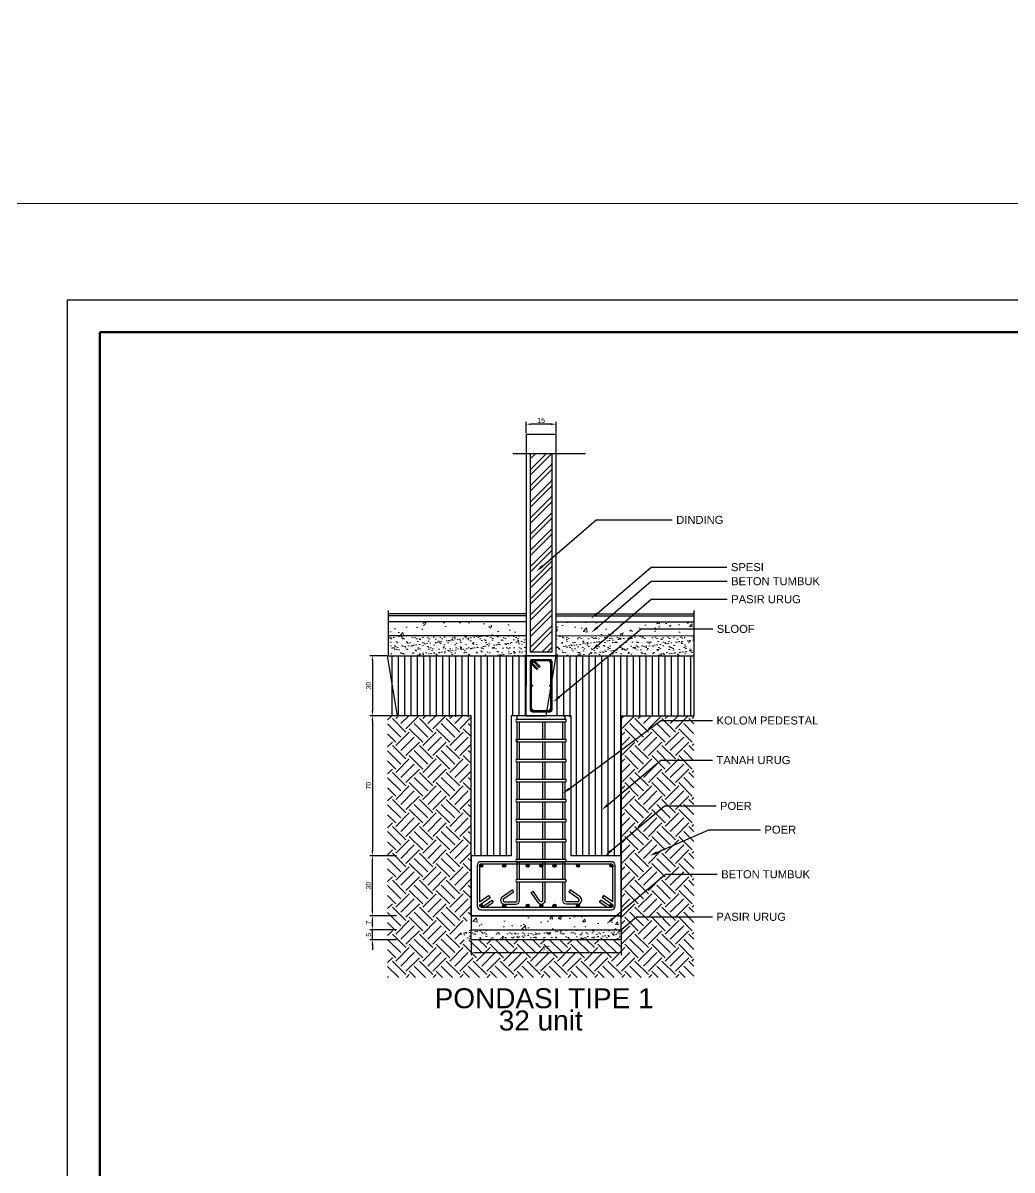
# Model space of a CAD drawing. Header units: centimetres. Extents: x -377343 to 693706, y 194584 to 813780.
# Drawn here: x 173050 to 173545, y 500314 to 500887 of the extents above; entities that cross this region are included whole.
import ezdxf
from ezdxf import colors
from ezdxf.entities.mleader import LeaderData, LeaderLine
from ezdxf.math import Vec2, Vec3

# ---------------------------------------------------------------- set-up
doc = ezdxf.new("R2010")
doc.units = ezdxf.units.CM
doc.header["$PDMODE"] = 3
for name, color, linetype in [('bangunan', 40, 'Continuous'), ('Layer1', 7, 'Continuous'), ('PIPA', 11, 'Continuous')]:
    doc.layers.add(name, color=color, linetype=linetype)
doc.layers.add('Kertas', color=252, linetype='Continuous', lineweight=20)
doc.layers.add('Legenda', color=252, linetype='Continuous', lineweight=20)
doc.styles.get("Standard").update_dxf_attribs({"font": 'arial.ttf'})
doc.dimstyles.new('ISO-25', dxfattribs={"dimtxt": 2.5, "dimasz": 2.5, "dimexe": 1.25, "dimexo": 0.625, "dimtad": 1, "dimtxsty": 'Standard', "dimcen": 2.5, "dimadec": 0, "dimazin": 0, "dimtfac": 1, "dimtmove": 0, "dimatfit": 3, "dimfxl": 1, "dimarcsym": 0})
pattern_1 = [(37.5, (173066.3804, 494607.2798), (-0.1280025, 3.9153059), [0, -3.08864, 0, -3.4544, 0, -3.302]), (7.5, (173066.3804, 494607.28), (3.5961863, 5.734601), [0, -1.66624, 0, -2.78384, 0, -1.0668]), (327.5, (173063.881, 494607.2798), (6.327939, 0.0114975), [0, -1.016, 0, -3.6576, 0, -4.7752]), (317.5, (173063.881, 494607.28), (6.1084516, 1.7834346), [0, -0.508, 0, -2.39776, 0, -2.7432])]
pattern_2 = [(50, (173066.38, 494607.28), (16.39662, -1.434518), [1.7145, -18.8595]), (355, (173066.38, 494607.28), (-3.17191, 17.195116), [1.3716, -15.087653]), (100.45144, (173067.747, 494607.16), (13.224712, 15.760598), [1.4571, -16.02812]), (46.1842, (173066.38, 494611.852), (24.397114, -3.78381), [2.57175, -28.28925]), (96.63556, (173068.413, 494611.537), (21.36637, 22.26835), [2.18565, -24.0422]), (351.18415, (173066.38, 494611.852), (21.36637, 22.26835), [2.0574, -22.63138]), (21, (173068.666, 494610.709), (13.645295, -9.203868), [1.7145, -18.8595]), (326, (173068.666, 494610.709), (5.562183, 16.576917), [1.3716, -15.0876]), (71.45144, (173069.803, 494609.942), (19.207478, 7.37305), [1.4571, -16.028094]), (37.5, (173066.3804, 494607.28), (0.2779743, 7.6099535), [0, -14.90472, 0, -15.3162, 0, -15.14475]), (7.5, (173066.38, 494607.28), (6.01377, 9.016252), [0, -8.73252, 0, -14.56182, 0, -5.77215]), (327.5, (173061.2826, 494607.28), (12.2031536, -0.515587), [0, -5.715, 0, -17.8308, 0, -23.6601]), (317.5, (173058.997, 494607.28), (13.331626, 2.288384), [0, -7.4295, 0, -11.84148, 0, -16.8021])]

# ---------------------------------------------------------------- blocks, each defined once
blk = doc.blocks.new('*D68')
at = {"layer": 'Defpoints', "color": 0, "transparency": 16777216}
for p in [(173274.11, 500428.74), (173349.11, 500428.74), (173274.11, 500422.25)]:
    blk.add_point(p, dxfattribs=at)
at = {"layer": 'Layer1', "color": 0, "lineweight": -2, "transparency": 16777216}
for p, q in [((173274.11, 500428.12), (173274.11, 500421)), ((173349.11, 500428.12), (173349.11, 500421)), ((173346.61, 500422.25), (173276.61, 500422.25))]:
    blk.add_line(p, q, dxfattribs=at)
at = {"layer": 'Layer1', "color": 0, "transparency": 16777216}
for points in [[(173276.61, 500422.67), (173276.61, 500421.84), (173274.11, 500422.25)], [(173346.61, 500422.67), (173346.61, 500421.84), (173349.11, 500422.25)]]:
    blk.add_solid(points, dxfattribs=at)
at = {"layer": 'Layer1', "color": 0, "transparency": 16777216, "insert": (173311.61, 500424.15), "char_height": 2.5, "attachment_point": 5}
blk.add_mtext('75', dxfattribs=at)
blk = doc.blocks.new('*D69')
at = {"layer": 'Defpoints', "color": 0, "transparency": 16777216}
for p in [(173301.61, 500686.47), (173301.61, 500681.36, -1114.69), (173316.61, 500681.36, -1114.69)]:
    blk.add_point(p, dxfattribs=at)
at = {"layer": 'Layer1', "color": 0, "lineweight": -2, "transparency": 16777216}
for p, q in [((173301.61, 500681.99), (173301.61, 500687.72)), ((173314.11, 500686.47), (173304.11, 500686.47)), ((173316.61, 500681.99), (173316.61, 500687.72))]:
    blk.add_line(p, q, dxfattribs=at)
at = {"layer": 'Layer1', "color": 0, "transparency": 16777216}
for points in [[(173304.11, 500686.88), (173304.11, 500686.05), (173301.61, 500686.47)], [(173314.11, 500686.88), (173314.11, 500686.05), (173316.61, 500686.47)]]:
    blk.add_solid(points, dxfattribs=at)
at = {"layer": 'Layer1', "color": 0, "transparency": 16777216, "insert": (173309.11, 500688.37), "char_height": 2.5, "attachment_point": 5}
blk.add_mtext('15', dxfattribs=at)
blk = doc.blocks.new('*D62')
at = {"layer": 'Defpoints', "color": 0, "transparency": 16777216}
for p in [(173224.77, 500433.74), (173237.37, 500433.74), (173237.37, 500428.74)]:
    blk.add_point(p, dxfattribs=at)
at = {"layer": 'Layer1', "color": 0, "lineweight": -2, "transparency": 16777216}
for p, q in [((173224.77, 500436.24), (173224.77, 500438.74)), ((173236.75, 500433.74), (173223.52, 500433.74)), ((173224.77, 500428.74), (173224.77, 500433.74)), ((173236.75, 500428.74), (173223.52, 500428.74)), ((173224.77, 500426.24), (173224.77, 500423.74))]:
    blk.add_line(p, q, dxfattribs=at)
at = {"layer": 'Layer1', "color": 0, "transparency": 16777216}
for points in [[(173224.36, 500436.24), (173225.19, 500436.24), (173224.77, 500433.74)], [(173224.36, 500426.24), (173225.19, 500426.24), (173224.77, 500428.74)]]:
    blk.add_solid(points, dxfattribs=at)
at = {"layer": 'Layer1', "color": 0, "transparency": 16777216, "insert": (173222.88, 500431.24), "char_height": 2.5, "attachment_point": 5, "rotation": 90}
blk.add_mtext('5', dxfattribs=at)
blk = doc.blocks.new('*D63')
at = {"layer": 'Defpoints', "color": 0, "transparency": 16777216}
for p in [(173224.77, 500440.74), (173237.37, 500440.74), (173237.37, 500433.74)]:
    blk.add_point(p, dxfattribs=at)
at = {"layer": 'Layer1', "color": 0, "lineweight": -2, "transparency": 16777216}
for p, q in [((173236.75, 500440.74), (173223.52, 500440.74)), ((173224.77, 500436.24), (173224.77, 500438.24)), ((173236.75, 500433.74), (173223.52, 500433.74))]:
    blk.add_line(p, q, dxfattribs=at)
at = {"layer": 'Layer1', "color": 0, "transparency": 16777216}
for points in [[(173224.36, 500438.24), (173225.19, 500438.24), (173224.77, 500440.74)], [(173224.36, 500436.24), (173225.19, 500436.24), (173224.77, 500433.74)]]:
    blk.add_solid(points, dxfattribs=at)
at = {"layer": 'Layer1', "color": 0, "transparency": 16777216, "insert": (173222.9, 500437.24), "char_height": 2.5, "attachment_point": 5, "rotation": 90}
blk.add_mtext('7', dxfattribs=at)
blk = doc.blocks.new('*D64')
at = {"layer": 'Defpoints', "color": 0, "transparency": 16777216}
for p in [(173224.77, 500470.74), (173237.37, 500470.74), (173237.37, 500440.74)]:
    blk.add_point(p, dxfattribs=at)
at = {"layer": 'Layer1', "color": 0, "lineweight": -2, "transparency": 16777216}
for p, q in [((173236.75, 500470.74), (173223.52, 500470.74)), ((173224.77, 500443.24), (173224.77, 500468.24)), ((173236.75, 500440.74), (173223.52, 500440.74))]:
    blk.add_line(p, q, dxfattribs=at)
at = {"layer": 'Layer1', "color": 0, "transparency": 16777216}
for points in [[(173224.36, 500468.24), (173225.19, 500468.24), (173224.77, 500470.74)], [(173224.36, 500443.24), (173225.19, 500443.24), (173224.77, 500440.74)]]:
    blk.add_solid(points, dxfattribs=at)
at = {"layer": 'Layer1', "color": 0, "transparency": 16777216, "insert": (173222.87, 500455.74), "char_height": 2.5, "attachment_point": 5, "rotation": 90}
blk.add_mtext('30', dxfattribs=at)
blk = doc.blocks.new('*D65')
at = {"layer": 'Defpoints', "color": 0, "transparency": 16777216}
for p in [(173237.37, 500540.74), (173224.77, 500470.74), (173237.37, 500470.74)]:
    blk.add_point(p, dxfattribs=at)
at = {"layer": 'Layer1', "color": 0, "lineweight": -2, "transparency": 16777216}
for p, q in [((173236.75, 500540.74), (173223.52, 500540.74)), ((173224.77, 500538.24), (173224.77, 500473.24)), ((173236.75, 500470.74), (173223.52, 500470.74))]:
    blk.add_line(p, q, dxfattribs=at)
at = {"layer": 'Layer1', "color": 0, "transparency": 16777216}
for points in [[(173224.36, 500538.24), (173225.19, 500538.24), (173224.77, 500540.74)], [(173224.36, 500473.24), (173225.19, 500473.24), (173224.77, 500470.74)]]:
    blk.add_solid(points, dxfattribs=at)
at = {"layer": 'Layer1', "color": 0, "transparency": 16777216, "insert": (173222.87, 500505.74), "char_height": 2.5, "attachment_point": 5, "rotation": 90}
blk.add_mtext('70', dxfattribs=at)
blk = doc.blocks.new('*D70')
at = {"layer": 'Defpoints', "color": 0, "transparency": 16777216}
for p in [(173232.72, 500570.74), (173224.77, 500540.74), (173237.37, 500540.74)]:
    blk.add_point(p, dxfattribs=at)
at = {"layer": 'Layer1', "color": 0, "lineweight": -2, "transparency": 16777216}
for p, q in [((173232.09, 500570.74), (173223.52, 500570.74)), ((173224.77, 500568.24), (173224.77, 500543.24)), ((173236.75, 500540.74), (173223.52, 500540.74))]:
    blk.add_line(p, q, dxfattribs=at)
at = {"layer": 'Layer1', "color": 0, "transparency": 16777216}
for points in [[(173224.36, 500568.24), (173225.19, 500568.24), (173224.77, 500570.74)], [(173224.36, 500543.24), (173225.19, 500543.24), (173224.77, 500540.74)]]:
    blk.add_solid(points, dxfattribs=at)
at = {"layer": 'Layer1', "color": 0, "transparency": 16777216, "insert": (173222.87, 500555.74), "char_height": 2.5, "attachment_point": 5, "rotation": 90}
blk.add_mtext('30', dxfattribs=at)

msp = doc.modelspace()

# ---------------------------------------------------------------- hatches: boundary and pattern name
at = {"layer": 'bangunan'}
h = msp.add_hatch(color=256, dxfattribs=at)
h.dxf.hatch_style = 1
h.paths.add_polyline_path([(173304.213, 500567.644, 1), (173305.213, 500567.644, 1)])
h = msp.add_hatch(color=256, dxfattribs=at)
h.dxf.hatch_style = 1
h.paths.add_polyline_path([(173304.213, 500567.644, 1), (173305.213, 500567.644, 1)])
h = msp.add_hatch(color=256, dxfattribs=at)
h.dxf.hatch_style = 1
h.paths.add_polyline_path([(173304.213, 500567.644, 1), (173305.213, 500567.644, 1)])
h = msp.add_hatch(color=256, dxfattribs=at)
h.dxf.hatch_style = 1
h.paths.add_polyline_path([(173314.013, 500567.644, -1), (173313.013, 500567.644, -1)])
h = msp.add_hatch(color=256, dxfattribs=at)
h.dxf.hatch_style = 1
h.paths.add_polyline_path([(173314.013, 500567.644, -1), (173313.013, 500567.644, -1)])
h = msp.add_hatch(color=256, dxfattribs=at)
h.dxf.hatch_style = 1
h.paths.add_polyline_path([(173304.231, 500555.712, -1), (173305.231, 500555.712, -1)])
h = msp.add_hatch(color=256, dxfattribs=at)
h.dxf.hatch_style = 1
h.paths.add_polyline_path([(173314.031, 500555.712, 1), (173313.031, 500555.712, 1)])
h = msp.add_hatch(color=256, dxfattribs=at)
h.dxf.hatch_style = 1
h.paths.add_polyline_path([(173304.213, 500543.844, -1), (173305.213, 500543.844, -1)])
h = msp.add_hatch(color=256, dxfattribs=at)
h.dxf.hatch_style = 1
h.paths.add_polyline_path([(173314.013, 500543.844, 1), (173313.013, 500543.844, 1)])
at = {"layer": 'Layer1'}
h = msp.add_hatch(dxfattribs=at)
h.set_pattern_fill('ANSI32', color=256, scale=0.6)
h.set_pattern_definition([(45, (173066.3804, 494607.28), (-4.041115, 4.041115), []), (45, (173069.0744, 494607.28), (-4.041115, 4.041115), [])])
h.paths.add_polyline_path([(173314.613, 500671.881), (173303.613, 500671.881), (173303.613, 500572.744), (173314.613, 500572.744)])
at = {"layer": 'Layer1', "lineweight": 5, "ltscale": 0.5}
h = msp.add_hatch(dxfattribs=at)
h.set_pattern_fill('AR-CONC', color=256, scale=0.09)
h.set_pattern_definition(pattern_2)
h.paths.add_polyline_path([(173301.613, 500587.744), (173232.717, 500587.744), (173232.717, 500580.744), (173301.613, 500580.744)])
h.paths.add_polyline_path([(173385.508, 500587.744), (173316.613, 500587.744), (173316.613, 500580.744), (173385.508, 500580.744)])
h = msp.add_hatch(dxfattribs=at)
h.set_pattern_fill('AR-SAND', color=256, scale=0.08)
h.set_pattern_definition(pattern_1)
h.paths.add_polyline_path([(173301.613, 500580.744), (173232.717, 500580.744), (173232.717, 500570.744), (173301.613, 500570.744)])
h.paths.add_polyline_path([(173385.508, 500580.744), (173316.613, 500580.744), (173316.613, 500570.744), (173385.508, 500570.744)])
at = {"layer": 'Layer1'}
h = msp.add_hatch(dxfattribs=at)
h.set_pattern_fill('ANSI31', color=256, angle=45)
h.set_pattern_definition([(90, (173066.3804, 494607.2798), (-3.175, 0), [])])
h.paths.add_polyline_path([(173385.508, 500570.744), (173316.613, 500570.744), (173316.613, 500540.744), (173324.113, 500539.951), (173324.113, 500470.744), (173349.113, 500470.744), (173349.113, 500540.744), (173385.508, 500540.744)])
h.paths.add_polyline_path([(173301.613, 500570.744), (173232.371, 500570.744), (173232.371, 500540.744), (173274.113, 500540.03), (173274.113, 500470.744), (173294.113, 500470.744), (173294.113, 500540.744), (173301.464, 500540.745)])
at = {"layer": 'Layer1', "true_color": 0x636466}
h = msp.add_hatch(dxfattribs=at)
h.set_pattern_fill('EARTH', color=251, scale=1.5, angle=45)
h.set_pattern_definition([(45, (173066.38, 494607.28), (0, 13.470384), [9.525, -9.525]), (45, (173063.855, 494609.8055), (0, 13.470384), [9.525, -9.525]), (45, (173061.329, 494612.331), (0, 13.470384), [9.525, -9.525]), (135, (173061.329, 494614.015), (-13.470384, 0), [9.525, -9.525]), (135, (173063.855, 494616.541), (-13.470384, 0), [9.525, -9.525]), (135, (173066.38, 494619.066), (-13.470384, 0), [9.525, -9.525])])
h.paths.add_polyline_path([(173274.113, 500540.744), (173232.371, 500540.744), (173232.371, 500409.885), (173385.508, 500409.885), (173385.508, 500461.457), (173371.317, 500461.457), (173349.113, 500442.783), (173349.113, 500440.744), (173349.113, 500433.744), (173349.113, 500428.744), (173269.113, 500428.744), (173269.113, 500433.744), (173274.113, 500440.744)])
h.paths.add_polyline_path([(173385.508, 500518.514), (173368.969, 500518.514), (173349.113, 500501.815), (173349.113, 500477.448), (173370.721, 500495.621), (173385.508, 500495.621)], flags=17)
h.paths.add_polyline_path([(173385.508, 500495.621), (173370.721, 500495.621), (173349.113, 500477.448), (173349.113, 500442.783), (173371.317, 500461.457), (173385.508, 500461.457)], flags=17)
h.paths.add_polyline_path([(173385.508, 500538.307), (173368.985, 500538.307), (173349.113, 500521.859), (173349.113, 500501.815), (173368.969, 500518.514), (173385.508, 500518.514)], flags=17)
h.paths.add_polyline_path([(173368.985, 500538.307), (173385.508, 500538.307), (173385.508, 500540.744), (173349.113, 500540.744), (173349.113, 500521.859)], flags=17)
at = {"layer": 'Layer1'}
h = msp.add_hatch(color=256, dxfattribs=at)
h.dxf.hatch_style = 1
h.paths.add_polyline_path([(173278.313, 500465.744, -1), (173279.913, 500465.744, -1)])
h = msp.add_hatch(color=256, dxfattribs=at)
h.dxf.hatch_style = 1
h.paths.add_polyline_path([(173289.879, 500465.744, -1), (173291.479, 500465.744, -1)])
h = msp.add_hatch(color=256, dxfattribs=at)
h.dxf.hatch_style = 1
h.paths.add_polyline_path([(173301.596, 500465.744, -1), (173303.196, 500465.744, -1)])
h = msp.add_hatch(color=256, dxfattribs=at)
h.dxf.hatch_style = 1
h.paths.add_polyline_path([(173308.388, 500465.744, -1), (173309.988, 500465.744, -1)])
h = msp.add_hatch(color=256, dxfattribs=at)
h.dxf.hatch_style = 1
h.paths.add_polyline_path([(173315.029, 500465.744, -1), (173316.629, 500465.744, -1)])
h = msp.add_hatch(color=256, dxfattribs=at)
h.dxf.hatch_style = 1
h.paths.add_polyline_path([(173326.746, 500465.744, -1), (173328.346, 500465.744, -1)])
h = msp.add_hatch(color=256, dxfattribs=at)
h.dxf.hatch_style = 1
h.paths.add_polyline_path([(173343.463, 500465.744, -1), (173345.063, 500465.744, -1)])
h = msp.add_hatch(color=256, dxfattribs=at)
h.dxf.hatch_style = 1
h.paths.add_polyline_path([(173278.313, 500445.744, 1), (173279.913, 500445.744, 1)])
h = msp.add_hatch(color=256, dxfattribs=at)
h.dxf.hatch_style = 1
h.paths.add_polyline_path([(173289.879, 500445.744, 1), (173291.479, 500445.744, 1)])
h = msp.add_hatch(color=256, dxfattribs=at)
h.dxf.hatch_style = 1
h.paths.add_polyline_path([(173301.596, 500445.744, 1), (173303.196, 500445.744, 1)])
h = msp.add_hatch(color=256, dxfattribs=at)
h.dxf.hatch_style = 1
h.paths.add_polyline_path([(173308.388, 500445.744, 1), (173309.988, 500445.744, 1)])
h = msp.add_hatch(color=256, dxfattribs=at)
h.dxf.hatch_style = 1
h.paths.add_polyline_path([(173315.029, 500445.744, 1), (173316.629, 500445.744, 1)])
h = msp.add_hatch(color=256, dxfattribs=at)
h.dxf.hatch_style = 1
h.paths.add_polyline_path([(173326.746, 500445.744, 1), (173328.346, 500445.744, 1)])
h = msp.add_hatch(color=256, dxfattribs=at)
h.dxf.hatch_style = 1
h.paths.add_polyline_path([(173343.463, 500445.744, 1), (173345.063, 500445.744, 1)])
at = {"layer": 'Layer1', "lineweight": 5, "ltscale": 0.5}
h = msp.add_hatch(dxfattribs=at)
h.set_pattern_fill('AR-CONC', color=256, scale=0.09)
h.set_pattern_definition(pattern_2)
h.paths.add_polyline_path([(173349.113, 500440.744), (173269.113, 500440.744), (173269.113, 500433.744), (173349.113, 500433.744)])
h = msp.add_hatch(dxfattribs=at)
h.set_pattern_fill('AR-SAND', color=256, scale=0.08)
h.set_pattern_definition(pattern_1)
h.paths.add_polyline_path([(173349.113, 500433.744), (173269.113, 500433.744), (173269.113, 500428.744), (173349.113, 500428.744)])

# ---------------------------------------------------------------- linework, layer by layer
at = {"linetype": 'Continuous'}
msp.add_line((173317.268, 500571.669), (173317.268, 500571.669), dxfattribs=at)
msp.add_lwpolyline([(173301.464, 500540.744), (173311.613, 500540.744), (173316.613, 500570.744), (173301.613, 500570.744)], close=True)
at = {"layer": 'bangunan'}
for p, q in [((173304.213, 500566.588), (173307.046, 500563.755)), ((173304.213, 500566.588), (173307.046, 500563.755)), ((173304.359, 500567.29), (173307.47, 500564.179)), ((173304.359, 500567.29), (173307.47, 500564.179)), ((173305.066, 500567.998), (173308.177, 500564.886)), ((173305.066, 500567.998), (173308.177, 500564.886)), ((173305.49, 500568.422), (173308.602, 500565.311)), ((173305.49, 500568.422), (173308.602, 500565.311)), ((173307.47, 500564.179), (173307.046, 500563.755)), ((173308.602, 500565.311), (173308.177, 500564.886))]:
    msp.add_line(p, q, dxfattribs=at)
msp.add_lwpolyline([(173304.713, 500542.744), (173313.513, 500542.744, 0.4142136), (173314.613, 500543.844), (173314.613, 500567.644, 0.4142136), (173313.513, 500568.744), (173304.713, 500568.744, 0.4142136), (173303.613, 500567.644), (173303.613, 500543.844, 0.4142136)], format="xyb", close=True, dxfattribs=at)
msp.add_lwpolyline([(173304.713, 500542.744), (173313.513, 500542.744, 0.4142136), (173314.613, 500543.844), (173314.613, 500567.644, 0.4142136), (173313.513, 500568.744), (173304.713, 500568.744, 0.4142136), (173303.613, 500567.644), (173303.613, 500543.844, 0.4142136)], format="xyb", close=True, dxfattribs=at)
msp.add_lwpolyline([(173304.713, 500568.144), (173304.713, 500568.144, 0.4142136), (173304.213, 500567.644), (173304.213, 500543.844, 0.4142136), (173304.713, 500543.344), (173313.513, 500543.344, 0.4142136), (173314.013, 500543.844), (173314.013, 500567.644, 0.4142136), (173313.513, 500568.144), (173305.768, 500568.144)], format="xyb", dxfattribs=at)
msp.add_lwpolyline([(173304.713, 500568.144), (173304.713, 500568.144, 0.4142136), (173304.213, 500567.644), (173304.213, 500543.844, 0.4142136), (173304.713, 500543.344), (173313.513, 500543.344, 0.4142136), (173314.013, 500543.844), (173314.013, 500567.644, 0.4142136), (173313.513, 500568.144), (173305.768, 500568.144)], format="xyb", dxfattribs=at)
msp.add_circle((173304.713, 500567.644), 0.5, dxfattribs=at)
msp.add_arc((173304.713, 500567.644), 1.1, 45, 180, dxfattribs=at)
at = {"layer": 'Kertas'}
msp.add_lwpolyline([(173024.235, 500796.755), (174356.461, 500796.755), (174356.461, 499843.33), (173024.235, 499843.33)], close=True, dxfattribs=at)
at = {"layer": 'Layer1'}
for p, q in [((173294.927, 500671.881), (173331.337, 500671.881)), ((173232.717, 500593.367), (173232.717, 500570.744)), ((173385.508, 500593.367), (173385.508, 500570.744)), ((173301.613, 500591.744), (173232.717, 500591.744)), ((173301.613, 500590.744), (173232.717, 500590.744)), ((173301.613, 500587.744), (173232.717, 500587.744)), ((173316.613, 500591.744), (173385.508, 500591.744)), ((173316.613, 500590.744), (173385.508, 500590.744)), ((173316.613, 500587.744), (173385.508, 500587.744)), ((173385.508, 500590.744), (173385.508, 500588.01)), ((173385.508, 500588.01), (173385.508, 500587.744)), ((173301.613, 500580.744), (173232.717, 500580.744)), ((173316.613, 500570.744), (173385.508, 500570.744)), ((173297.113, 500538.944), (173321.113, 500538.944)), ((173297.113, 500537.744), (173321.113, 500537.744)), ((173309.988, 500528.944), (173309.988, 500537.744)), ((173311.188, 500528.944), (173311.188, 500537.744)), ((173297.113, 500528.944), (173321.113, 500528.944)), ((173297.113, 500527.744), (173321.113, 500527.744)), ((173309.988, 500518.944), (173309.988, 500527.744)), ((173311.188, 500518.944), (173311.188, 500527.744)), ((173297.113, 500518.944), (173321.113, 500518.944)), ((173297.113, 500517.744), (173321.113, 500517.744)), ((173309.988, 500508.944), (173309.988, 500517.744)), ((173311.188, 500508.944), (173311.188, 500517.744)), ((173297.113, 500508.944), (173321.113, 500508.944)), ((173297.113, 500507.744), (173321.113, 500507.744)), ((173309.988, 500498.944), (173309.988, 500507.744)), ((173311.188, 500498.944), (173311.188, 500507.744)), ((173297.113, 500498.944), (173321.113, 500498.944)), ((173297.113, 500497.744), (173321.113, 500497.744)), ((173309.988, 500488.944), (173309.988, 500497.744)), ((173311.188, 500488.944), (173311.188, 500497.744)), ((173297.113, 500488.944), (173321.113, 500488.944)), ((173297.113, 500487.744), (173321.113, 500487.744)), ((173309.988, 500478.944), (173309.988, 500487.744)), ((173311.188, 500478.944), (173311.188, 500487.744)), ((173297.113, 500478.944), (173321.113, 500478.944)), ((173297.113, 500477.744), (173321.113, 500477.744)), ((173309.988, 500468.944), (173309.988, 500477.744)), ((173311.188, 500468.944), (173311.188, 500477.744)), ((173297.113, 500468.944), (173321.113, 500468.944)), ((173297.113, 500467.744), (173321.113, 500467.744)), ((173309.988, 500458.944), (173309.988, 500467.744)), ((173311.188, 500458.944), (173311.188, 500467.744)), ((173297.113, 500458.944), (173321.113, 500458.944)), ((173297.113, 500457.744), (173321.113, 500457.744)), ((173309.988, 500448.544), (173309.988, 500457.744)), ((173311.188, 500448.544), (173311.188, 500457.744)), ((173278.313, 500447.625), (173282.88, 500450.824)), ((173278.654, 500446.399), (173283.569, 500449.841)), ((173282.88, 500450.824), (173283.569, 500449.841)), ((173289.682, 500450.182), (173294.597, 500453.624)), ((173290.37, 500449.199), (173295.285, 500452.641)), ((173294.597, 500453.624), (173295.285, 500452.641)), ((173304.108, 500452.312), (173305.091, 500453)), ((173307.549, 500447.397), (173304.108, 500452.312)), ((173308.532, 500448.085), (173305.091, 500453)), ((173323.628, 500453.624), (173322.94, 500452.641)), ((173327.855, 500449.199), (173322.94, 500452.641)), ((173328.543, 500450.182), (173323.628, 500453.624)), ((173340.345, 500450.824), (173339.657, 500449.841)), ((173344.572, 500446.399), (173339.657, 500449.841)), ((173344.913, 500447.625), (173340.345, 500450.824)), ((173279.572, 500445.089), (173284.486, 500448.53)), ((173281.457, 500444.944), (173285.175, 500447.547)), ((173284.486, 500448.53), (173285.175, 500447.547)), ((173338.249, 500447.547), (173338.937, 500448.53)), ((173341.966, 500444.944), (173338.249, 500447.547)), ((173344.058, 500444.944), (173338.937, 500448.53)), ((173274.113, 500440.744), (173274.113, 500433.744)), ((173349.113, 500433.744), (173349.113, 500440.744)), ((173274.113, 500433.744), (173349.113, 500433.744)), ((173274.113, 500428.744), (173274.113, 500433.744)), ((173349.113, 500433.744), (173349.113, 500428.744)), ((173349.113, 500428.744), (173274.113, 500428.744))]:
    msp.add_line(p, q, dxfattribs=at)
at = {"layer": 'Layer1', "lineweight": 5, "ltscale": 0.5}
msp.add_line((173316.613, 500580.744), (173385.508, 500580.744), dxfattribs=at)
at = {"layer": 'Layer1', "elevation": -1114.687}
msp.add_lwpolyline([(173301.613, 500570.744), (173316.613, 500570.744), (173316.613, 500681.361), (173301.613, 500681.361)], close=True, dxfattribs=at)
msp.add_lwpolyline([(173303.613, 500671.881), (173303.613, 500572.744), (173314.613, 500572.744), (173314.613, 500671.881)], dxfattribs=at)
at = {"layer": 'Layer1'}
for points in [[(173349.113, 500540.744), (173349.113, 500440.744), (173274.113, 500440.744), (173274.113, 500540.744), (173237.371, 500540.744), (173232.371, 500570.744), (173385.508, 500570.744), (173385.508, 500540.744)], [(173324.113, 500470.744), (173324.113, 500540.744), (173294.113, 500540.744), (173294.113, 500470.744)], [(173297.113, 500538.944), (173297.113, 500540.744)], [(173321.113, 500538.944), (173321.113, 500540.744)], [(173349.113, 500540.744), (173385.508, 500540.744)], [(173297.113, 500518.944), (173297.113, 500537.744)], [(173298.313, 500528.944), (173298.313, 500537.744)], [(173319.913, 500528.944), (173319.913, 500537.744)], [(173321.113, 500528.944), (173321.113, 500537.744)], [(173298.313, 500518.944), (173298.313, 500527.744)], [(173319.913, 500518.944), (173319.913, 500527.744)], [(173321.113, 500518.944), (173321.113, 500527.744)], [(173297.113, 500508.944), (173297.113, 500517.744)], [(173298.313, 500508.944), (173298.313, 500517.744)], [(173319.913, 500508.944), (173319.913, 500517.744)], [(173321.113, 500508.944), (173321.113, 500517.744)], [(173297.113, 500498.944), (173297.113, 500507.744)], [(173298.313, 500498.944), (173298.313, 500507.744)], [(173319.913, 500498.944), (173319.913, 500507.744)], [(173321.113, 500498.944), (173321.113, 500507.744)], [(173297.113, 500488.944), (173297.113, 500497.744)], [(173298.313, 500488.944), (173298.313, 500497.744)], [(173319.913, 500488.944), (173319.913, 500497.744)], [(173321.113, 500488.944), (173321.113, 500497.744)], [(173297.113, 500478.944), (173297.113, 500487.744)], [(173298.313, 500478.944), (173298.313, 500487.744)], [(173319.913, 500478.944), (173319.913, 500487.744)], [(173321.113, 500478.944), (173321.113, 500487.744)], [(173297.113, 500468.944), (173297.113, 500477.744)], [(173298.313, 500468.944), (173298.313, 500477.744)], [(173319.913, 500468.944), (173319.913, 500477.744)], [(173321.113, 500468.944), (173321.113, 500477.744)], [(173294.113, 500470.744), (173274.113, 500470.744), (173274.113, 500440.744), (173349.113, 500440.744), (173349.113, 500470.744), (173324.113, 500470.744)], [(173297.113, 500458.944), (173297.113, 500467.744)], [(173298.313, 500458.944), (173298.313, 500467.744)], [(173319.913, 500458.944), (173319.913, 500467.744)], [(173321.113, 500458.944), (173321.113, 500467.744)]]:
    msp.add_lwpolyline(points, dxfattribs=at)
msp.add_lwpolyline([(173278.963, 500443.744), (173344.263, 500443.744, 0.4142136), (173346.113, 500445.594), (173346.113, 500465.894, 0.4142136), (173344.263, 500467.744), (173278.963, 500467.744, 0.4142136), (173277.113, 500465.894), (173277.113, 500445.594, 0.4142136)], format="xyb", close=True, dxfattribs=at)
for points in [[(173344.913, 500447.625), (173344.913, 500465.894, 0.4142136), (173344.263, 500466.544), (173278.963, 500466.544, 0.4142136), (173278.313, 500465.894), (173278.313, 500447.625)], [(173290.829, 500447.744), (173296.463, 500447.744, 0.4142136), (173297.113, 500448.394), (173297.113, 500457.744)], [(173290.829, 500446.544), (173296.463, 500446.544, 0.4142136), (173298.313, 500448.394), (173298.313, 500457.744)], [(173327.396, 500446.544), (173321.763, 500446.544, -0.4142136), (173319.913, 500448.394), (173319.913, 500457.744)], [(173327.396, 500447.744), (173321.763, 500447.744, -0.4142136), (173321.113, 500448.394), (173321.113, 500457.744)], [(173279.113, 500444.944), (173344.263, 500444.944, 0.4142136), (173344.913, 500445.594), (173344.913, 500446.21)]]:
    msp.add_lwpolyline(points, format="xyb", dxfattribs=at)
for centre in [(173279.113, 500465.744), (173290.679, 500465.744), (173302.396, 500465.744), (173309.188, 500465.744), (173315.829, 500465.744), (173327.546, 500465.744), (173344.263, 500465.744), (173279.113, 500445.744), (173290.679, 500445.744), (173302.396, 500445.744), (173309.188, 500445.744), (173315.829, 500445.744), (173327.546, 500445.744), (173344.263, 500445.744)]:
    msp.add_circle(centre, 0.8, dxfattribs=at)
for centre, radius, start, end in [((173297.113, 500538.344), 0.6, 90, 270), ((173321.113, 500538.344), 0.6, 270, 90), ((173297.113, 500528.344), 0.6, 90, 270), ((173321.113, 500528.344), 0.6, 270, 90), ((173297.113, 500518.344), 0.6, 90, 270), ((173321.113, 500518.344), 0.6, 270, 90), ((173297.113, 500508.344), 0.6, 90, 270), ((173321.113, 500508.344), 0.6, 270, 90), ((173297.113, 500498.344), 0.6, 90, 270), ((173321.113, 500498.344), 0.6, 270, 90), ((173297.113, 500488.344), 0.6, 90, 270), ((173321.113, 500488.344), 0.6, 270, 90), ((173297.113, 500478.344), 0.6, 90, 270), ((173321.113, 500478.344), 0.6, 270, 90), ((173297.113, 500468.344), 0.6, 90, 270), ((173321.113, 500468.344), 0.6, 270, 90), ((173297.113, 500458.344), 0.6, 90, 270), ((173321.113, 500458.344), 0.6, 270, 90), ((173290.829, 500448.544), 2, 125, 270), ((173290.829, 500448.544), 0.8, 125, 270), ((173327.396, 500448.544), 2, 270, 55), ((173327.396, 500448.544), 0.8, 270, 55), ((173309.188, 500448.544), 2, 215, 0), ((173309.188, 500448.544), 0.8, 215, 0)]:
    msp.add_arc(centre, radius, start, end, dxfattribs=at)
at = {"layer": 'Legenda', "color": 5, "lineweight": 30}
msp.add_lwpolyline([(173072.388, 500748.602), (174324.359, 500748.602), (174324.359, 499875.432), (173072.388, 499875.432)], close=True, dxfattribs=at)
at = {"layer": 'Legenda', "color": 1, "lineweight": 50}
msp.add_lwpolyline([(173088.439, 500732.551), (174099.646, 500732.551), (174099.646, 499891.483), (173088.439, 499891.483)], close=True, dxfattribs=at)
at = {"layer": 'PIPA', "lineweight": 35, "extrusion": (0, 0.816497, 0.57735), "elevation": 193451.324}
msp.add_lwpolyline([(-421704.212, -325591.681), (-159560.265, -63447.734), (377343.333, -600351.331), (-158232.47, -1135927.133), (-693706.405, -600453.199), (-454216.825, -360963.619)], dxfattribs=at)

# ---------------------------------------------------------------- texts
at = {"layer": 'Layer1', "color": 2}
msp.add_text('PONDASI TIPE 1 ', height=10, dxfattribs=at).set_placement((173255.892, 500394.508))
at = {"layer": 'Layer1', "color": 2, "insert": (173287.944, 500393.377), "char_height": 10, "width": 4400.4983, "attachment_point": 1}
msp.add_mtext('\\pxt0.4231;32 unit', dxfattribs=at)

# ---------------------------------------------------------------- dimensions: what is measured, and where the dimension line sits
at = {"layer": 'Layer1'}
for base, p1, p2, picture, middle in [((173301.613, 500686.468), (173316.613, 500681.361, -1114.687), (173301.613, 500681.361, -1114.687), '*D69', (173309.113, 500688.369)), ((173274.113, 500422.254), (173349.113, 500428.744), (173274.113, 500428.744), '*D68', (173311.613, 500424.151))]:
    dim = msp.add_linear_dim(base=base, p1=p1, p2=p2, dimstyle='ISO-25', dxfattribs=at)
    dim.commit()
    dim.dimension.update_dxf_attribs({"geometry": picture, "text_midpoint": middle})
for base, p1, p2, picture, middle in [((173224.772, 500540.744), (173232.717, 500570.744), (173237.371, 500540.744), '*D70', (173222.87, 500555.744)), ((173224.772, 500470.744), (173237.371, 500540.744), (173237.371, 500470.744), '*D65', (173222.871, 500505.744)), ((173224.772, 500470.744), (173237.371, 500440.744), (173237.371, 500470.744), '*D64', (173222.87, 500455.744)), ((173224.772, 500433.744), (173237.371, 500428.744), (173237.371, 500433.744), '*D62', (173222.876, 500431.244)), ((173224.772, 500440.744), (173237.371, 500433.744), (173237.371, 500440.744), '*D63', (173222.897, 500437.244))]:
    dim = msp.add_linear_dim(base=base, p1=p1, p2=p2, angle=90, dimstyle='ISO-25', dxfattribs=at)
    dim.commit()
    dim.dimension.update_dxf_attribs({"geometry": picture, "text_midpoint": middle})

# ---------------------------------------------------------------- leaders
ml = msp.add_multileader_mtext('Standard', dxfattribs=at)
ml.set_content('DINDING', color=256)
ml.set_leader_properties()
ml.build(insert=Vec2(0, 0))
ctx = ml.context
ctx.base_point, ctx.plane_origin = Vec3(173374.639, 500638.592), Vec3(173306.706, 500612.889)
notes = []
notes.append((ctx, [(0, (1, 1, 0), (173336.689, 500638.592), (1, 0), 37.95, [(0, [(173306.706, 500612.889)], 0, [])])]))
ctx.mtext.insert, ctx.mtext.width, ctx.mtext.flow_direction = Vec3(173376.639, 500640.626), 51.15341, 5
ml = msp.add_multileader_mtext('Standard', dxfattribs=at)
ml.set_content('SPESI', color=256)
ml.set_leader_properties()
ml.build(insert=Vec2(0, 0))
ctx = ml.context
ctx.base_point, ctx.plane_origin = Vec3(173401.993, 500614.971), Vec3(173334.06, 500589.268)
notes.append((ctx, [(0, (1, 1, 0), (173364.043, 500614.971), (1, 0), 37.95, [(0, [(173334.06, 500589.268)], 0, [])])]))
ctx.mtext.insert, ctx.mtext.width, ctx.mtext.flow_direction = Vec3(173403.993, 500617.005), 51.15341, 5
ml = msp.add_multileader_mtext('Standard', dxfattribs=at)
ml.set_content('BETON TUMBUK', color=256)
ml.set_leader_properties()
ml.build(insert=Vec2(0, 0))
ctx = ml.context
ctx.base_point, ctx.plane_origin = Vec3(173402.083, 500607.955), Vec3(173334.15, 500582.252)
notes.append((ctx, [(0, (1, 1, 0), (173364.133, 500607.955), (1, 0), 37.95, [(0, [(173334.15, 500582.252)], 0, [])])]))
ctx.mtext.insert, ctx.mtext.width, ctx.mtext.flow_direction = Vec3(173404.083, 500609.989), 51.15341, 5
ml = msp.add_multileader_mtext('Standard', dxfattribs=at)
ml.set_content('PASIR URUG', color=256)
ml.set_leader_properties()
ml.build(insert=Vec2(0, 0))
ctx = ml.context
ctx.base_point, ctx.plane_origin = Vec3(173402.123, 500598.953), Vec3(173334.191, 500573.25)
notes.append((ctx, [(0, (1, 1, 0), (173364.174, 500598.953), (1, 0), 37.95, [(0, [(173334.191, 500573.25)], 0, [])])]))
ctx.mtext.insert, ctx.mtext.width, ctx.mtext.flow_direction = Vec3(173404.123, 500600.987), 36.61655, 5
ml = msp.add_multileader_mtext('Standard', dxfattribs=at)
ml.set_content('SLOOF', color=256)
ml.set_leader_properties()
ml.build(insert=Vec2(0, 0))
ctx = ml.context
ctx.base_point, ctx.plane_origin = Vec3(173394.903, 500584.097), Vec3(173324.164, 500555.029)
notes.append((ctx, [(0, (1, 1, 0), (173359.191, 500584.097), (1, 0), 35.712, [(0, [(173315.118, 500547.619)], 0, [])])]))
ctx.mtext.insert, ctx.mtext.width, ctx.mtext.flow_direction = Vec3(173396.903, 500586.131), 52.3585, 5
ml = msp.add_multileader_mtext('Standard', dxfattribs=at)
ml.set_content('KOLOM PEDESTAL', color=256)
ml.set_leader_properties()
ml.build(insert=Vec2(0, 0))
ctx = ml.context
ctx.base_point, ctx.plane_origin = Vec3(173394.802, 500538.307), Vec3(173333.959, 500509.239)
notes.append((ctx, [(0, (1, 1, 0), (173368.985, 500538.307), (1, 0), 25.816, [(0, [(173319.913, 500501.829)], 0, [])])]))
ctx.mtext.insert, ctx.mtext.width, ctx.mtext.flow_direction = Vec3(173396.802, 500540.341), 52.3585, 5
ml = msp.add_multileader_mtext('Standard', dxfattribs=at)
ml.set_content('TANAH URUG', color=256)
ml.set_leader_properties()
ml.build(insert=Vec2(0, 0))
ctx = ml.context
ctx.base_point, ctx.plane_origin = Vec3(173394.786, 500518.514), Vec3(173339.337, 500493.593)
notes.append((ctx, [(0, (1, 1, 0), (173368.969, 500518.514), (1, 0), 25.816, [(0, [(173339.337, 500493.593)], 0, [])])]))
ctx.mtext.insert, ctx.mtext.width, ctx.mtext.flow_direction = Vec3(173396.786, 500520.548), 52.3585, 5
ml = msp.add_multileader_mtext('Standard', dxfattribs=at)
ml.set_content('POER', color=256)
ml.set_leader_properties()
ml.build(insert=Vec2(0, 0))
ctx = ml.context
ctx.base_point, ctx.plane_origin = Vec3(173396.538, 500495.621), Vec3(173341.089, 500470.7)
notes.append((ctx, [(0, (1, 1, 0), (173370.721, 500495.621), (1, 0), 25.816, [(0, [(173341.089, 500470.7)], 0, [])])]))
ctx.mtext.insert, ctx.mtext.width, ctx.mtext.flow_direction = Vec3(173398.538, 500497.655), 52.3585, 5
ml = msp.add_multileader_mtext('Standard', dxfattribs=at)
ml.set_content('POER', color=256)
ml.set_leader_properties()
ml.build(insert=Vec2(0, 0))
ctx = ml.context
ctx.base_point, ctx.plane_origin = Vec3(173418.758, 500483.736), Vec3(173363.31, 500470.7)
notes.append((ctx, [(0, (1, 1, 0), (173392.942, 500483.736), (1, 0), 25.816, [(0, [(173363.31, 500470.7)], 0, [])])]))
ctx.mtext.insert, ctx.mtext.width, ctx.mtext.flow_direction = Vec3(173420.758, 500485.77), 52.3585, 5
ml = msp.add_multileader_mtext('Standard', dxfattribs=at)
ml.set_content('BETON TUMBUK', color=256)
ml.set_leader_properties()
ml.build(insert=Vec2(0, 0))
ctx = ml.context
ctx.base_point, ctx.plane_origin = Vec3(173397.133, 500461.457), Vec3(173341.685, 500436.536)
notes.append((ctx, [(0, (1, 1, 0), (173371.317, 500461.457), (1, 0), 25.816, [(0, [(173341.685, 500436.536)], 0, [])])]))
ctx.mtext.insert, ctx.mtext.width, ctx.mtext.flow_direction = Vec3(173399.133, 500463.491), 52.3585, 5
ml = msp.add_multileader_mtext('Standard', dxfattribs=at)
ml.set_content('PASIR URUG', color=256)
ml.set_leader_properties()
ml.build(insert=Vec2(0, 0))
ctx = ml.context
ctx.base_point, ctx.plane_origin = Vec3(173394.726, 500440.177), Vec3(173346.437, 500431.423)
notes.append((ctx, [(0, (1, 1, 0), (173356.776, 500440.177), (1, 0), 37.95, [(0, [(173346.437, 500431.423)], 0, [])])]))
ctx.mtext.insert, ctx.mtext.width, ctx.mtext.flow_direction = Vec3(173396.726, 500442.211), 36.61655, 5
for ctx, leaders in notes:
    for number, flags, end, landing, length, lines in leaders:
        leader = LeaderData()
        leader.index, (leader.has_last_leader_line, leader.has_dogleg_vector, leader.attachment_direction) = number, flags
        leader.last_leader_point, leader.dogleg_vector, leader.dogleg_length = Vec3(end), Vec3(landing), length
        for number, points, colour, breaks in lines:
            line = LeaderLine()
            line.index, line.vertices, line.color, line.breaks = number, Vec3.list(points), colors.encode_raw_color(colour), breaks
            leader.lines.append(line)
        ctx.leaders.append(leader)

doc.saveas('drawing.dxf')
